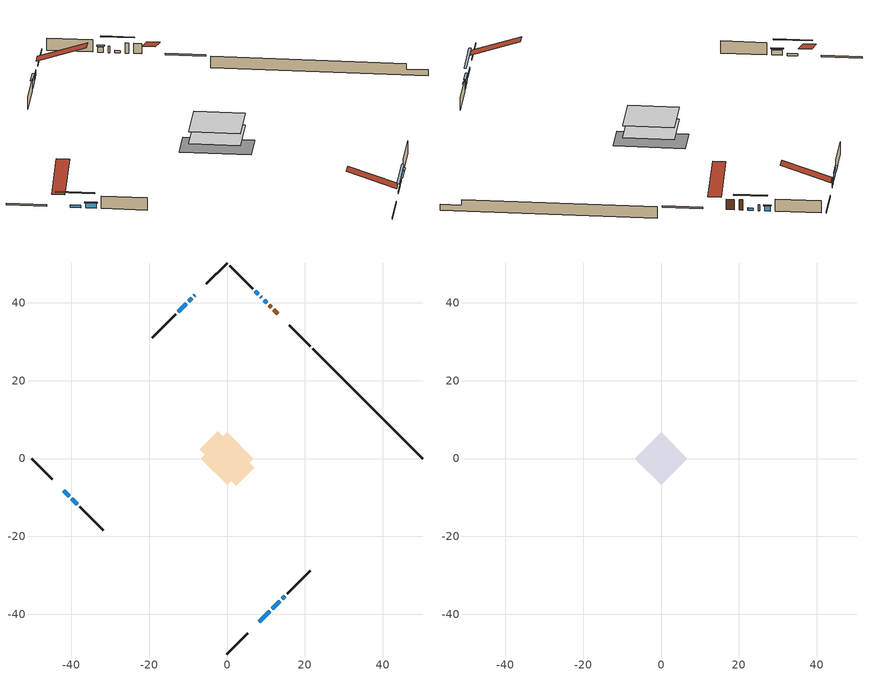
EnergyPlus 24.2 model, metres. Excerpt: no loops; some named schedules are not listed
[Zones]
conditioned space
 floor adiabatic (AdiabaticFloorConstruction): -6.7,0 0,6.7 6.7,0 0,-6.7 z0.46
 floor foundation (Slab1 construction): -7.06,2.34 -2.34,7.06 7.06,-2.34 2.34,-7.06 z-1.83
 wall outside (RimJoist1 construction): 0,-50.25 5.29,-44.96 / -50.25,0 -44.96,-5.29 / 0,50.25 -5.29,44.96 / 21.36,28.89 16.06,34.19 z0.46:0.76
 wall outside (AdiabaticWallConstruction 1): 13.03,37.22 11.98,38.27 / 11.32,38.93 10.85,39.4 z0.46:2.49
 wall outside (AdiabaticWallConstruction): -8.33,41.92 -8.38,41.87 / 8.86,41.39 8.69,41.56 / -9.04,41.21 -9.87,40.38 z0.46:1.68; 10.2,40.05 9.51,40.74 / 8.33,-41.92 10.99,-39.26 / -41.92,-8.33 -40.56,-9.69 z0.46:0.92; 8.04,42.21 7.3,42.95 / 11.64,-38.61 13.51,-36.74 / -39.9,-10.35 -38.5,-11.75 z0.46:1.48; -10.52,39.73 -12.57,37.68 z0.46:1.93; 14.17,-36.08 14.8,-35.45 z0.46:1.38
 wall outside (Wall1 construction): 15.45,-34.8 21.44,-28.81 / -37.84,-12.41 -31.85,-18.4 / -13.23,37.02 -19.21,31.04 / 6.64,43.61 0.66,49.59 z0.46:2.9
 wall foundation (FoundationWall1 construction): 22.02,28.23,-1.83 22.02,28.23,0.46 47.43,2.82,0.46 47.43,2.82,-0.64 50.25,0,-0.64 50.25,0,-1.83
 window (WindowConstruction 6): -8.33,41.92 -8.38,41.87 z0.46:1.68
 window (WindowConstruction 8): 10.2,40.05 9.51,40.74 z0.46:0.92
 window (WindowConstruction 9): 8.33,-41.92 10.99,-39.26 z0.46:0.92
 window (WindowConstruction 10): -41.92,-8.33 -40.56,-9.69 z0.46:0.92
 window (WindowConstruction 7): 8.86,41.39 8.69,41.56 z0.46:1.68
 window (WindowConstruction): 8.04,42.21 7.3,42.95 z0.46:1.47
 window (WindowConstruction 1): -9.04,41.21 -9.87,40.38 z0.46:1.68
 window (WindowConstruction 2): -10.52,39.73 -12.57,37.68 z0.46:1.93
 window (WindowConstruction 3): 11.64,-38.61 13.51,-36.74 z0.46:1.47
 window (WindowConstruction 4): 14.17,-36.08 14.8,-35.45 z0.46:1.37
 window (WindowConstruction 5): -39.9,-10.35 -38.5,-11.75 z0.46:1.47
 door (Door): 13.03,37.22 11.98,38.27 z0.46:2.49
 door (Door 1): 11.32,38.93 10.85,39.4 z0.46:2.49
 ceiling adiabatic (AdiabaticFloorConstruction): 0,-6.7 6.7,0 0,6.7 -6.7,0 z0.46
attic - vented
 floor to conditioned space (Floor1 construction Reversed): -6.71,0 0,6.71 6.71,0 0,-6.71 z2.9
 roof outside (Roof1 construction): 7.67,-42.58,2.9 1.14,-36.05,5.98 -0.58,-37.77,5.98 5.95,-44.3,2.9; -42.58,-7.67,2.9 -36.05,-1.14,5.98 -37.77,0.58,5.98 -44.3,-5.95,2.9; -7.67,42.58,2.9 -1.14,36.05,5.98 0.58,37.77,5.98 -5.95,44.3,2.9; 13.69,36.56,2.9 7.16,30.03,5.98 8.88,28.31,5.98 15.41,34.84,2.9
shading: 7.65,42.6 12.06,38.19 12.35,38.48 7.94,42.89 z3.56; 12.85,-37.4 6.46,-43.79 6.75,-44.08 13.14,-37.69 z3.56; -38.69,-11.56 -43.79,-6.46 -44.08,-6.75 -38.98,-11.85 z3.56; 7.16,43.09 8.18,42.07 8.47,42.36 7.45,43.38 z1.68; -12.71,37.54 -10.38,39.87 -10.67,40.16 -13,37.83 z2.13; 13.65,-36.6 11.5,-38.75 11.79,-39.04 13.94,-36.89 z1.68; 14.94,-35.31 14.03,-36.22 14.32,-36.52 15.23,-35.6 z1.58; -38.36,-11.89 -40.04,-10.21 -40.33,-10.5 -38.65,-12.18 z1.68
[Building]
Building 1: Terrain=Suburbs
[Site:Location]
Toronto City Centre_ON: Latitude {deg}=43.63; Longitude {deg}=-79.39; Time Zone {hr}=-5; Elevation {m}=77; Keep Site Location Information=Yes
[Site:GroundTemperature:Shallow]
5.01852, 3.26908, 3.12898, 3.95918, 7.29196, 10.6092, 13.4851, 15.3069, 15.4617, 13.9799, 11.1774, 7.9619
[Site:WaterMainsTemperature]
Calculation Method=Schedule; Temperature Schedule=mains temperature schedule
[Material] Roughness=Rough; Thermal Absorptance=0.9
Name | Thickness {m} | Conductivity {W/m-K} | Density {kg/m3} | Specific Heat {J/kg-K} | Solar Absorptance | Visible Absorptance
asphalt or fiberglass shingles | 0.00635 | 0.162714 | 1121.4 | 1465.45 | 0.4 | 0.4
ceiling loosefill ins | 0.169333 | 0.0480833 | 16.02 | 1046.75 | 0.7 | 0.7
ceiling stud and cavity | 0.1397 | 0.104943 | 65.682 | 1177.47 | 0.7 | 0.7
concrete 4.0 in. | 0.1016 | 1.803125 | 2242.8 | 837.4 | 0.7 | 0.7
concrete 8.0 in. | 0.2032 | 1.803125 | 2242.8 | 837.4 | 0.7 | 0.7
door material | 0.04445 | 0.0451087 | 512.64 | 1214.23 | 0.7 | 0.7
door material 1 | 0.04445 | 0.20624 | 512.64 | 1214.23 | 0.7 | 0.7
exterior vertical ins | 0.00255289 | 0.029427 | 32.04 | 1214.23 | 0.7 | 0.7
floor covering | 0.0127 | 0.0433444 | 54.468 | 1339.84 | 0.6 | 0.6
floor rigid ins; wall rigid ins | 0.512978 | 0.029427 | 32.04 | 1214.23 | 0.7 | 0.7
floor stud and cavity | 0.1397 | 1.75129 | 37.0049 | 1207.88 | 0.7 | 0.7
furniture material conditioned space 1 | 0.1524 | 0.115458 | 640.8 | 1214.23 | 0.6 | 0.6
gypsum board | 0.0127 | 0.160291 | 801 | 837.4 | 0.6 | 0.6
gypsum board 1 | 0.0127 | 0.160291 | 801 | 837.4 | 0.7 | 0.7
osb sheathing 0.5 in. | 0.0127 | 0.115458 | 512.64 | 1214.23 | 0.7 | 0.7
osb sheathing 0.75 in. | 0.01905 | 0.115458 | 512.64 | 1214.23 | 0.7 | 0.7
osb sheathing 2.0 in. | 0.0508 | 0.115458 | 512.64 | 1214.23 | 0.7 | 0.7
rim joist rigid ins | 0.051816 | 0.029427 | 32.04 | 1214.23 | 0.7 | 0.7
rim joist stud and cavity | 0.0508 | 0.115133 | 125.044 | 1163.47 | 0.6 | 0.6
wall stud and cavity | 0.1397 | 0.0924691 | 139.0536 | 1170.24 | 0.7 | 0.7
wall stud and cavity 1 | 0.0889 | 0.380278 | 52.3479 | 1209.89 | 0.7 | 0.7
wall stud and cavity 2 | 0.0889 | 0.391764 | 83.0341 | 1211.67 | 0.7 | 0.7
wood siding | 0.0254 | 0.102417 | 544.68 | 1172.36 | 0.4 | 0.4
wood siding 1; wood siding 2; wood siding 3 | 0.0254 | 0.102417 | 544.68 | 1172.36 | 0.7 | 0.7
[WindowMaterial:SimpleGlazingSystem]
Name | U-Factor {W/m2-K} | Solar Heat Gain Coefficient
WindowMaterial | 4.800749 | 0.61
WindowMaterial 1 | 4.54297 | 0.63
WindowMaterial 2 | 3.77644 | 0.72
WindowMaterial 3 | 4.56171 | 0.63
WindowMaterial 4 | 5.05285 | 0.59
WindowMaterial 5 | 4.26588 | 0.65
WindowMaterial 6 | 3.07009 | 0.42
WindowMaterial 7 | 3.063281 | 0.52
WindowMaterial 8 | 2.76008 | 0.46
WindowMaterial 9 | 5.23568 | 0.57
[Construction]
AdiabaticFloorConstruction: floor stud and cavity, floor rigid ins, osb sheathing 0.75 in., floor covering
AdiabaticWallConstruction: wood siding 2, wall rigid ins, wall stud and cavity 1, gypsum board
AdiabaticWallConstruction 1: wood siding 3, wall rigid ins, wall stud and cavity 1, gypsum board
Door: door material
Door 1: door material 1
Floor1 construction Reversed: gypsum board, ceiling stud and cavity, ceiling loosefill ins
FoundationWall1 construction: concrete 8.0 in., gypsum board 1
furniture construction conditioned space 1: furniture material conditioned space 1
PartitionWallConstruction: gypsum board, wall stud and cavity 2, gypsum board
RimJoist1 construction: wood siding 1, rim joist rigid ins, osb sheathing 2.0 in., rim joist stud and cavity
Roof1 construction: asphalt or fiberglass shingles
Slab1 construction: concrete 4.0 in.
Wall1 construction: wood siding, osb sheathing 0.5 in., wall stud and cavity, gypsum board
WindowConstruction: WindowMaterial
WindowConstruction 1: WindowMaterial 1
WindowConstruction 10; WindowConstruction 8: WindowMaterial 8
WindowConstruction 2: WindowMaterial 2
WindowConstruction 3: WindowMaterial 3
WindowConstruction 4: WindowMaterial 4
WindowConstruction 5: WindowMaterial 5
WindowConstruction 6: WindowMaterial 6
WindowConstruction 7: WindowMaterial 7
WindowConstruction 9: WindowMaterial 9
[Zone] Multiplier=1; Part of Total Floor Area=Yes
Name | Volume {m3}
attic - vented | 44.9475
conditioned space | 443.7
[Space]
Name | Zone | Volume {m3}
attic - vented 1 | attic - vented | 44.9475
conditioned space 1 | conditioned space | 443.7
[ZoneInfiltration:EffectiveLeakageArea]
infil attic - vented 1: Zone or Space=attic - vented 1; Schedule=Always On Discrete; Effective Air Leakage Area {cm2}=3786.53; Stack Coefficient=0.000214099; Wind Coefficient=9.88616e-06
[ZoneMixing]
whole house fan mix: Zone or Space=attic - vented; Schedule=Always On Continuous; Design Flow Rate Calculation Method=Flow/Zone; Design Flow Rate {m3/s}=0; Source Zone or Space=conditioned space
[SurfaceProperty:ExposedFoundationPerimeter]
Slab1: Exposed Perimeter Calculation Method=TotalExposedPerimeter; Total Exposed Perimeter {m}=39.93
[InternalMass] Zone or ZoneList=conditioned space; Space or SpaceList=conditioned space 1
Name | Construction | Surface Area {m2}
furniture mass conditioned space 1 | furniture construction conditioned space 1 | 71.4482
partition wall mass | PartitionWallConstruction | 178.62
[Lights]
interior lighting: Zone or ZoneList or Space or SpaceList=conditioned space 1; Schedule=interior lighting schedule; Design Level Calculation Method=LightingLevel; Lighting Level {W}=343.2; Return Air Fraction=0; Fraction Radiant=0.6; Fraction Visible=0.2; Fraction Replaceable=1
[People]
occupants: Zone or ZoneList or Space or SpaceList=conditioned space 1; Number of People Schedule=occupants schedule; Number of People Calculation Method=People; Number of People=3; Fraction Radiant=0.314171; Sensible Heat Fraction=0.56303; Activity Level Schedule=occupants activity schedule; Carbon Dioxide Generation Rate {m3/s-W}=0; Enable ASHRAE 55 Comfort Warnings=No; Mean Radiant Temperature Calculation Type=EnclosureAveraged
[ElectricEquipment] Zone or ZoneList or Space or SpaceList=conditioned space 1; Design Level Calculation Method=EquipmentLevel
Name | Schedule | Design Level {W} | Fraction Latent | Fraction Radiant | Fraction Lost
clothes dryer | clothes dryer schedule | 140.772 | 0.015 | 0.081 | 0.85
clothes washer | clothes washer schedule | 32.1985 | 0.03 | 0.162 | 0.7
cooking range | cooking range schedule | 215.147 | 0.08 | 0.432 | 0.2
dishwasher | dishwasher schedule | 66.8632 | 0.3 | 0.18 | 0.4
fridge | fridge schedule | 72.9452 | 0 | 0.6 | 0
mech vent house fan | mech vent house fan schedule | 0 | 0 | 0 | 1
mech vent house fan cfis | mech vent house fan cfis schedule | 0 | 0 | 0 | 0
misc plug loads | misc plug loads schedule | 494.7 | 0.045 | 0.513 | 0.1
whole house fan | Always On Discrete | 0 | 0 | 0 | 1
[OtherEquipment] Zone or ZoneList or Space or SpaceList=conditioned space 1; Design Level Calculation Method=EquipmentLevel
Name | Fuel Type | Schedule | Design Level {W} | Fraction Latent | Fraction Radiant | Fraction Lost
clothes dryer 1 | Electricity | clothes dryer schedule | 0 | 0.015 | 0.081 | 0.85
cooking range 1 | Electricity | cooking range schedule | 0 | 0.08 | 0.432 | 0.2
general water use latent | None | general water use schedule | 62.594 | 1 | 0 | 0
general water use sensible | None | general water use schedule | -61.6891 | 0 | 0.6 | 0
mech vent house fan latent load | None | Always On Discrete | 0 | 1 | 0 | 0
mech vent house fan sensible load | None | Always On Discrete | 0 | 0 | 0 | 0
water heater energy adjustment1 | NaturalGas | Always On Discrete | 0.01 | 0 | 0 | 1
[ZoneInfiltration:DesignFlowRate] Zone or ZoneList or Space or SpaceList=conditioned space 1; Schedule=Always On Discrete; Design Flow Rate Calculation Method=Flow/Zone; Design Flow Rate {m3/s}=0
infil flow; natural vent flow; whole house fan flow
[AvailabilityManager:Scheduled]
central ac and furnace airloop Availability Manager: Schedule=Always On Discrete
[Foundation:Kiva]
Foundation Kiva 1: Initial Indoor Air Temperature {C}=18; Wall Height Above Grade {m}=0.460004; Wall Depth Below Slab {m}=0.2032; Custom Block Material Name 1=exterior vertical ins; Custom Block Depth 1 {m}=2.28999; Custom Block X Position 1 {m}=0.2159; Custom Block Z Position 1 {m}=0
[Foundation:Kiva:Settings]
Soil Conductivity {W/m-K}=0.849921; Soil Density {kg/m3}=1842.3; Soil Specific Heat {J/kg-K}=418.7; Ground Solar Absorptivity=0.9; Ground Thermal Absorptivity=0.9; Ground Surface Roughness {m}=0.03; Far-Field Width {m}=40; Deep-Ground Boundary Condition=ZeroFlux; Deep-Ground Depth {m}=40; Minimum Cell Dimension {m}=0.2; Maximum Cell Growth Coefficient=3; Simulation Timestep=Timestep
[Exterior:Lights]
exterior lighting: Schedule=exterior lighting schedule; Design Level {W}=75.6
[EnergyManagementSystem:GlobalVariable]
central_ac_and_furnace_airloop_Fan_RTF
infil_program_Qfan
infil_program_Qinf
natural_vent_program_Qnv
natural_vent_program_Qwhf
[EnergyManagementSystem:Sensor]
Name | Output:Variable or Output:Meter Index Key | Output:Variable or Output:Meter
airflow_gain | infil flow | Infiltration Sensible Heat Gain Energy
airflow_gain_1 | natural vent flow | Infiltration Sensible Heat Gain Energy
airflow_gain_2 | whole house fan flow | Infiltration Sensible Heat Gain Energy
airflow_loss | infil flow | Infiltration Sensible Heat Loss Energy
airflow_loss_1 | natural vent flow | Infiltration Sensible Heat Loss Energy
airflow_loss_2 | whole house fan flow | Infiltration Sensible Heat Loss Energy
clg_load_cond |  | Cooling:EnergyTransfer:Zone:CONDITIONED SPACE
clg_sp_s; clg_sp_s_1 | cooling setpoint | Schedule Value
clothes_dryer_exhaust_0_sch_s | clothes dryer exhaust 0 schedule | Schedule Value
cool_season | cooling season schedule | Schedule Value
htg_load_cond |  | Heating:EnergyTransfer:Zone:CONDITIONED SPACE
htg_sp_s; htg_sp_s_1 | heating setpoint | Schedule Value
ig_ee_conv | clothes dryer | Electric Equipment Convective Heating Energy
ig_ee_conv_2 | cooking range | Electric Equipment Convective Heating Energy
ig_ee_conv_4 | fridge | Electric Equipment Convective Heating Energy
ig_ee_conv_5 | misc plug loads | Electric Equipment Convective Heating Energy
ig_ee_conv_6 | whole house fan | Electric Equipment Convective Heating Energy
ig_ee_rad | clothes dryer | Electric Equipment Radiant Heating Energy
ig_ee_rad_2 | cooking range | Electric Equipment Radiant Heating Energy
ig_ee_rad_4 | fridge | Electric Equipment Radiant Heating Energy
ig_ee_rad_5 | misc plug loads | Electric Equipment Radiant Heating Energy
ig_ee_rad_6 | whole house fan | Electric Equipment Radiant Heating Energy
ig_lgt_conv | interior lighting | Lights Convective Heating Energy
ig_lgt_rad | interior lighting | Lights Radiant Heating Energy
ig_lgt_vis | interior lighting | Lights Visible Radiation Heating Energy
ig_oe_conv | clothes dryer 1 | Other Equipment Convective Heating Energy
ig_oe_conv_1 | cooking range 1 | Other Equipment Convective Heating Energy
ig_oe_conv_2 | general water use latent | Other Equipment Convective Heating Energy
ig_oe_conv_3 | general water use sensible | Other Equipment Convective Heating Energy
ig_oe_conv_4 | water heater energy adjustment1 | Other Equipment Convective Heating Energy
ig_oe_rad | clothes dryer 1 | Other Equipment Radiant Heating Energy
ig_oe_rad_1 | cooking range 1 | Other Equipment Radiant Heating Energy
ig_oe_rad_2 | general water use latent | Other Equipment Radiant Heating Energy
ig_oe_rad_3 | general water use sensible | Other Equipment Radiant Heating Energy
ig_oe_rad_4 | water heater energy adjustment1 | Other Equipment Radiant Heating Energy
ig_ppl_conv | occupants | People Convective Heating Energy
ig_ppl_rad | occupants | People Radiant Heating Energy
im_conv | furniture mass conditioned space 1 | Surface Inside Face Convection Heat Gain Energy
im_conv_1 | partition wall mass | Surface Inside Face Convection Heat Gain Energy
im_ig | furniture mass conditioned space 1 | Surface Inside Face Internal Gains Radiation Heat Gain Energy
im_ig_1 | partition wall mass | Surface Inside Face Internal Gains Radiation Heat Gain Energy
im_lgt | furniture mass conditioned space 1 | Surface Inside Face Lights Radiation Heat Gain Energy
im_lgt_1 | partition wall mass | Surface Inside Face Lights Radiation Heat Gain Energy
im_sol | furniture mass conditioned space 1 | Surface Inside Face Solar Radiation Heat Gain Energy
im_sol_1 | partition wall mass | Surface Inside Face Solar Radiation Heat Gain Energy
im_surf | furniture mass conditioned space 1 | Surface Inside Face Net Surface Thermal Radiation Heat Gain Energy
im_surf_1 | partition wall mass | Surface Inside Face Net Surface Thermal Radiation Heat Gain Energy
mv_conv | mech vent house fan | Electric Equipment Convective Heating Energy
mv_conv_1 | mech vent house fan cfis | Electric Equipment Convective Heating Energy
mv_conv_2 | mech vent house fan latent load | Other Equipment Convective Heating Energy
mv_conv_3 | mech vent house fan sensible load | Other Equipment Convective Heating Energy
mv_rad | mech vent house fan | Electric Equipment Radiant Heating Energy
mv_rad_1 | mech vent house fan cfis | Electric Equipment Radiant Heating Energy
mv_rad_2 | mech vent house fan latent load | Other Equipment Radiant Heating Energy
mv_rad_3 | mech vent house fan sensible load | Other Equipment Radiant Heating Energy
natural_vent_s | natural vent schedule | Schedule Value
out_pb_s |  | Site Outdoor Air Barometric Pressure
out_wt_s |  | Site Outdoor Air Humidity Ratio
site_vw_s |  | Site Wind Speed
ss_back_out | Window1 | Surface Window Shortwave from Zone Back Out Window Heat Transfer Rate
ss_back_out_1 | Window10 | Surface Window Shortwave from Zone Back Out Window Heat Transfer Rate
ss_back_out_10 | Window9 | Surface Window Shortwave from Zone Back Out Window Heat Transfer Rate
ss_back_out_2 | Window11 | Surface Window Shortwave from Zone Back Out Window Heat Transfer Rate
ss_back_out_3 | Window13 | Surface Window Shortwave from Zone Back Out Window Heat Transfer Rate
ss_back_out_4 | Window2 | Surface Window Shortwave from Zone Back Out Window Heat Transfer Rate
ss_back_out_5 | Window3 | Surface Window Shortwave from Zone Back Out Window Heat Transfer Rate
ss_back_out_6 | Window4 | Surface Window Shortwave from Zone Back Out Window Heat Transfer Rate
ss_back_out_7 | Window5 | Surface Window Shortwave from Zone Back Out Window Heat Transfer Rate
ss_back_out_8 | Window6 | Surface Window Shortwave from Zone Back Out Window Heat Transfer Rate
ss_back_out_9 | Window8 | Surface Window Shortwave from Zone Back Out Window Heat Transfer Rate
ss_conv | Door1 | Surface Inside Face Convection Heat Gain Energy
ss_conv_1 | Door3 | Surface Inside Face Convection Heat Gain Energy
ss_conv_10 | Window6 | Surface Inside Face Convection Heat Gain Energy
ss_conv_11 | Window8 | Surface Inside Face Convection Heat Gain Energy
ss_conv_12 | Window9 | Surface Inside Face Convection Heat Gain Energy
ss_conv_2 | Window1 | Surface Inside Face Convection Heat Gain Energy
ss_conv_3 | Window10 | Surface Inside Face Convection Heat Gain Energy
ss_conv_4 | Window11 | Surface Inside Face Convection Heat Gain Energy
ss_conv_5 | Window13 | Surface Inside Face Convection Heat Gain Energy
ss_conv_6 | Window2 | Surface Inside Face Convection Heat Gain Energy
ss_conv_7 | Window3 | Surface Inside Face Convection Heat Gain Energy
ss_conv_8 | Window4 | Surface Inside Face Convection Heat Gain Energy
ss_conv_9 | Window5 | Surface Inside Face Convection Heat Gain Energy
ss_ig | Door1 | Surface Inside Face Internal Gains Radiation Heat Gain Energy
ss_ig_1 | Door3 | Surface Inside Face Internal Gains Radiation Heat Gain Energy
ss_ig_10 | Window6 | Surface Inside Face Internal Gains Radiation Heat Gain Energy
ss_ig_11 | Window8 | Surface Inside Face Internal Gains Radiation Heat Gain Energy
ss_ig_12 | Window9 | Surface Inside Face Internal Gains Radiation Heat Gain Energy
ss_ig_2 | Window1 | Surface Inside Face Internal Gains Radiation Heat Gain Energy
ss_ig_3 | Window10 | Surface Inside Face Internal Gains Radiation Heat Gain Energy
ss_ig_4 | Window11 | Surface Inside Face Internal Gains Radiation Heat Gain Energy
ss_ig_5 | Window13 | Surface Inside Face Internal Gains Radiation Heat Gain Energy
ss_ig_6 | Window2 | Surface Inside Face Internal Gains Radiation Heat Gain Energy
ss_ig_7 | Window3 | Surface Inside Face Internal Gains Radiation Heat Gain Energy
ss_ig_8 | Window4 | Surface Inside Face Internal Gains Radiation Heat Gain Energy
ss_ig_9 | Window5 | Surface Inside Face Internal Gains Radiation Heat Gain Energy
ss_lgt | Door1 | Surface Inside Face Lights Radiation Heat Gain Energy
ss_lgt_1 | Door3 | Surface Inside Face Lights Radiation Heat Gain Energy
ss_sol | Door1 | Surface Inside Face Solar Radiation Heat Gain Energy
ss_sol_1 | Door3 | Surface Inside Face Solar Radiation Heat Gain Energy
ss_surf | Door1 | Surface Inside Face Net Surface Thermal Radiation Heat Gain Energy
ss_surf_1 | Door3 | Surface Inside Face Net Surface Thermal Radiation Heat Gain Energy
ss_surf_10 | Window6 | Surface Inside Face Net Surface Thermal Radiation Heat Gain Energy
ss_surf_11 | Window8 | Surface Inside Face Net Surface Thermal Radiation Heat Gain Energy
ss_surf_12 | Window9 | Surface Inside Face Net Surface Thermal Radiation Heat Gain Energy
ss_surf_2 | Window1 | Surface Inside Face Net Surface Thermal Radiation Heat Gain Energy
ss_surf_3 | Window10 | Surface Inside Face Net Surface Thermal Radiation Heat Gain Energy
ss_surf_4 | Window11 | Surface Inside Face Net Surface Thermal Radiation Heat Gain Energy
ss_surf_5 | Window13 | Surface Inside Face Net Surface Thermal Radiation Heat Gain Energy
ss_surf_6 | Window2 | Surface Inside Face Net Surface Thermal Radiation Heat Gain Energy
ss_surf_7 | Window3 | Surface Inside Face Net Surface Thermal Radiation Heat Gain Energy
ss_surf_8 | Window4 | Surface Inside Face Net Surface Thermal Radiation Heat Gain Energy
ss_surf_9 | Window5 | Surface Inside Face Net Surface Thermal Radiation Heat Gain Energy
ss_trans_in | Window1 | Surface Window Transmitted Solar Radiation Rate
ss_trans_in_1 | Window10 | Surface Window Transmitted Solar Radiation Rate
ss_trans_in_10 | Window9 | Surface Window Transmitted Solar Radiation Rate
ss_trans_in_2 | Window11 | Surface Window Transmitted Solar Radiation Rate
ss_trans_in_3 | Window13 | Surface Window Transmitted Solar Radiation Rate
ss_trans_in_4 | Window2 | Surface Window Transmitted Solar Radiation Rate
ss_trans_in_5 | Window3 | Surface Window Transmitted Solar Radiation Rate
ss_trans_in_6 | Window4 | Surface Window Transmitted Solar Radiation Rate
ss_trans_in_7 | Window5 | Surface Window Transmitted Solar Radiation Rate
ss_trans_in_8 | Window6 | Surface Window Transmitted Solar Radiation Rate
ss_trans_in_9 | Window8 | Surface Window Transmitted Solar Radiation Rate
ss_trans_out | Window1 | Surface Inside Face Initial Transmitted Diffuse Transmitted Out Window Solar Radiation Rate
ss_trans_out_1 | Window10 | Surface Inside Face Initial Transmitted Diffuse Transmitted Out Window Solar Radiation Rate
ss_trans_out_10 | Window9 | Surface Inside Face Initial Transmitted Diffuse Transmitted Out Window Solar Radiation Rate
ss_trans_out_2 | Window11 | Surface Inside Face Initial Transmitted Diffuse Transmitted Out Window Solar Radiation Rate
ss_trans_out_3 | Window13 | Surface Inside Face Initial Transmitted Diffuse Transmitted Out Window Solar Radiation Rate
ss_trans_out_4 | Window2 | Surface Inside Face Initial Transmitted Diffuse Transmitted Out Window Solar Radiation Rate
ss_trans_out_5 | Window3 | Surface Inside Face Initial Transmitted Diffuse Transmitted Out Window Solar Radiation Rate
ss_trans_out_6 | Window4 | Surface Inside Face Initial Transmitted Diffuse Transmitted Out Window Solar Radiation Rate
ss_trans_out_7 | Window5 | Surface Inside Face Initial Transmitted Diffuse Transmitted Out Window Solar Radiation Rate
ss_trans_out_8 | Window6 | Surface Inside Face Initial Transmitted Diffuse Transmitted Out Window Solar Radiation Rate
ss_trans_out_9 | Window8 | Surface Inside Face Initial Transmitted Diffuse Transmitted Out Window Solar Radiation Rate
s_conv | Floor1 | Surface Inside Face Convection Heat Gain Energy
s_conv_1 | FoundationWall1 | Surface Inside Face Convection Heat Gain Energy
s_conv_10 | Wall1:225 | Surface Inside Face Convection Heat Gain Energy
s_conv_11 | Wall1:315 | Surface Inside Face Convection Heat Gain Energy
s_conv_12 | Wall1:45 | Surface Inside Face Convection Heat Gain Energy
s_conv_2 | inferred conditioned ceiling | Surface Inside Face Convection Heat Gain Energy
s_conv_3 | inferred conditioned floor | Surface Inside Face Convection Heat Gain Energy
s_conv_4 | RimJoist1:135 | Surface Inside Face Convection Heat Gain Energy
s_conv_5 | RimJoist1:225 | Surface Inside Face Convection Heat Gain Energy
s_conv_6 | RimJoist1:315 | Surface Inside Face Convection Heat Gain Energy
s_conv_7 | RimJoist1:45 | Surface Inside Face Convection Heat Gain Energy
s_conv_8 | Slab1 | Surface Inside Face Convection Heat Gain Energy
s_conv_9 | Wall1:135 | Surface Inside Face Convection Heat Gain Energy
s_ig | Floor1 | Surface Inside Face Internal Gains Radiation Heat Gain Energy
s_ig_1 | FoundationWall1 | Surface Inside Face Internal Gains Radiation Heat Gain Energy
s_ig_10 | Wall1:225 | Surface Inside Face Internal Gains Radiation Heat Gain Energy
s_ig_11 | Wall1:315 | Surface Inside Face Internal Gains Radiation Heat Gain Energy
s_ig_12 | Wall1:45 | Surface Inside Face Internal Gains Radiation Heat Gain Energy
s_ig_2 | inferred conditioned ceiling | Surface Inside Face Internal Gains Radiation Heat Gain Energy
s_ig_3 | inferred conditioned floor | Surface Inside Face Internal Gains Radiation Heat Gain Energy
s_ig_4 | RimJoist1:135 | Surface Inside Face Internal Gains Radiation Heat Gain Energy
s_ig_5 | RimJoist1:225 | Surface Inside Face Internal Gains Radiation Heat Gain Energy
s_ig_6 | RimJoist1:315 | Surface Inside Face Internal Gains Radiation Heat Gain Energy
s_ig_7 | RimJoist1:45 | Surface Inside Face Internal Gains Radiation Heat Gain Energy
s_ig_8 | Slab1 | Surface Inside Face Internal Gains Radiation Heat Gain Energy
s_ig_9 | Wall1:135 | Surface Inside Face Internal Gains Radiation Heat Gain Energy
s_lgt | Floor1 | Surface Inside Face Lights Radiation Heat Gain Energy
s_lgt_1 | FoundationWall1 | Surface Inside Face Lights Radiation Heat Gain Energy
